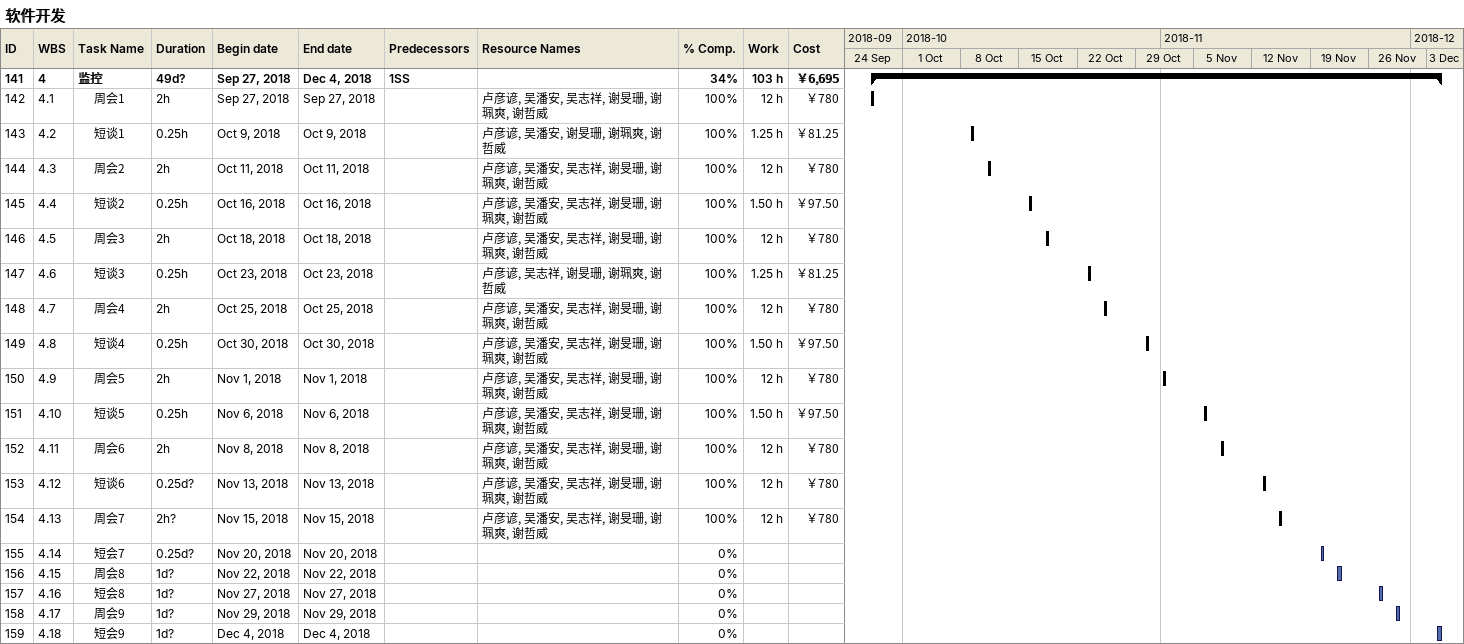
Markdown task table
软件开发

| ID | WBS | Task | Duration | Start | Finish | Predecessors | Resources | % complete | Work (h) | Cost (￥) |
|---|---|---|---|---|---|---|---|---|---|---|
| 141 | 4 | **监控** | 49d? | 2018-09-27 | 2018-12-04 | 1SS |  | 34 | 103 | 6695 |
| 142 | 4.1 | 周会1 | 2h | 2018-09-27 | 2018-09-27 |  | 卢彦谚, 吴潘安, 吴志祥, 谢旻珊, 谢珮爽, 谢哲威 | 100 | 12 | 780 |
| 143 | 4.2 | 短谈1 | 0.25h | 2018-10-09 | 2018-10-09 |  | 卢彦谚, 吴潘安, 谢旻珊, 谢珮爽, 谢哲威 | 100 | 1.25 | 81.25 |
| 144 | 4.3 | 周会2 | 2h | 2018-10-11 | 2018-10-11 |  | 卢彦谚, 吴潘安, 吴志祥, 谢旻珊, 谢珮爽, 谢哲威 | 100 | 12 | 780 |
| 145 | 4.4 | 短谈2 | 0.25h | 2018-10-16 | 2018-10-16 |  | 卢彦谚, 吴潘安, 吴志祥, 谢旻珊, 谢珮爽, 谢哲威 | 100 | 1.50 | 97.50 |
| 146 | 4.5 | 周会3 | 2h | 2018-10-18 | 2018-10-18 |  | 卢彦谚, 吴潘安, 吴志祥, 谢旻珊, 谢珮爽, 谢哲威 | 100 | 12 | 780 |
| 147 | 4.6 | 短谈3 | 0.25h | 2018-10-23 | 2018-10-23 |  | 卢彦谚, 吴志祥, 谢旻珊, 谢珮爽, 谢哲威 | 100 | 1.25 | 81.25 |
| 148 | 4.7 | 周会4 | 2h | 2018-10-25 | 2018-10-25 |  | 卢彦谚, 吴潘安, 吴志祥, 谢旻珊, 谢珮爽, 谢哲威 | 100 | 12 | 780 |
| 149 | 4.8 | 短谈4 | 0.25h | 2018-10-30 | 2018-10-30 |  | 卢彦谚, 吴潘安, 吴志祥, 谢旻珊, 谢珮爽, 谢哲威 | 100 | 1.50 | 97.50 |
| 150 | 4.9 | 周会5 | 2h | 2018-11-01 | 2018-11-01 |  | 卢彦谚, 吴潘安, 吴志祥, 谢旻珊, 谢珮爽, 谢哲威 | 100 | 12 | 780 |
| 151 | 4.10 | 短谈5 | 0.25h | 2018-11-06 | 2018-11-06 |  | 卢彦谚, 吴潘安, 吴志祥, 谢旻珊, 谢珮爽, 谢哲威 | 100 | 1.50 | 97.50 |
| 152 | 4.11 | 周会6 | 2h | 2018-11-08 | 2018-11-08 |  | 卢彦谚, 吴潘安, 吴志祥, 谢旻珊, 谢珮爽, 谢哲威 | 100 | 12 | 780 |
| 153 | 4.12 | 短谈6 | 0.25d? | 2018-11-13 | 2018-11-13 |  | 卢彦谚, 吴潘安, 吴志祥, 谢旻珊, 谢珮爽, 谢哲威 | 100 | 12 | 780 |
| 154 | 4.13 | 周会7 | 2h? | 2018-11-15 | 2018-11-15 |  | 卢彦谚, 吴潘安, 吴志祥, 谢旻珊, 谢珮爽, 谢哲威 | 100 | 12 | 780 |
| 155 | 4.14 | 短会7 | 0.25d? | 2018-11-20 | 2018-11-20 |  |  | 0 |  |  |
| 156 | 4.15 | 周会8 | 1d? | 2018-11-22 | 2018-11-22 |  |  | 0 |  |  |
| 157 | 4.16 | 短会8 | 1d? | 2018-11-27 | 2018-11-27 |  |  | 0 |  |  |
| 158 | 4.17 | 周会9 | 1d? | 2018-11-29 | 2018-11-29 |  |  | 0 |  |  |
| 159 | 4.18 | 短会9 | 1d? | 2018-12-04 | 2018-12-04 |  |  | 0 |  |  |
